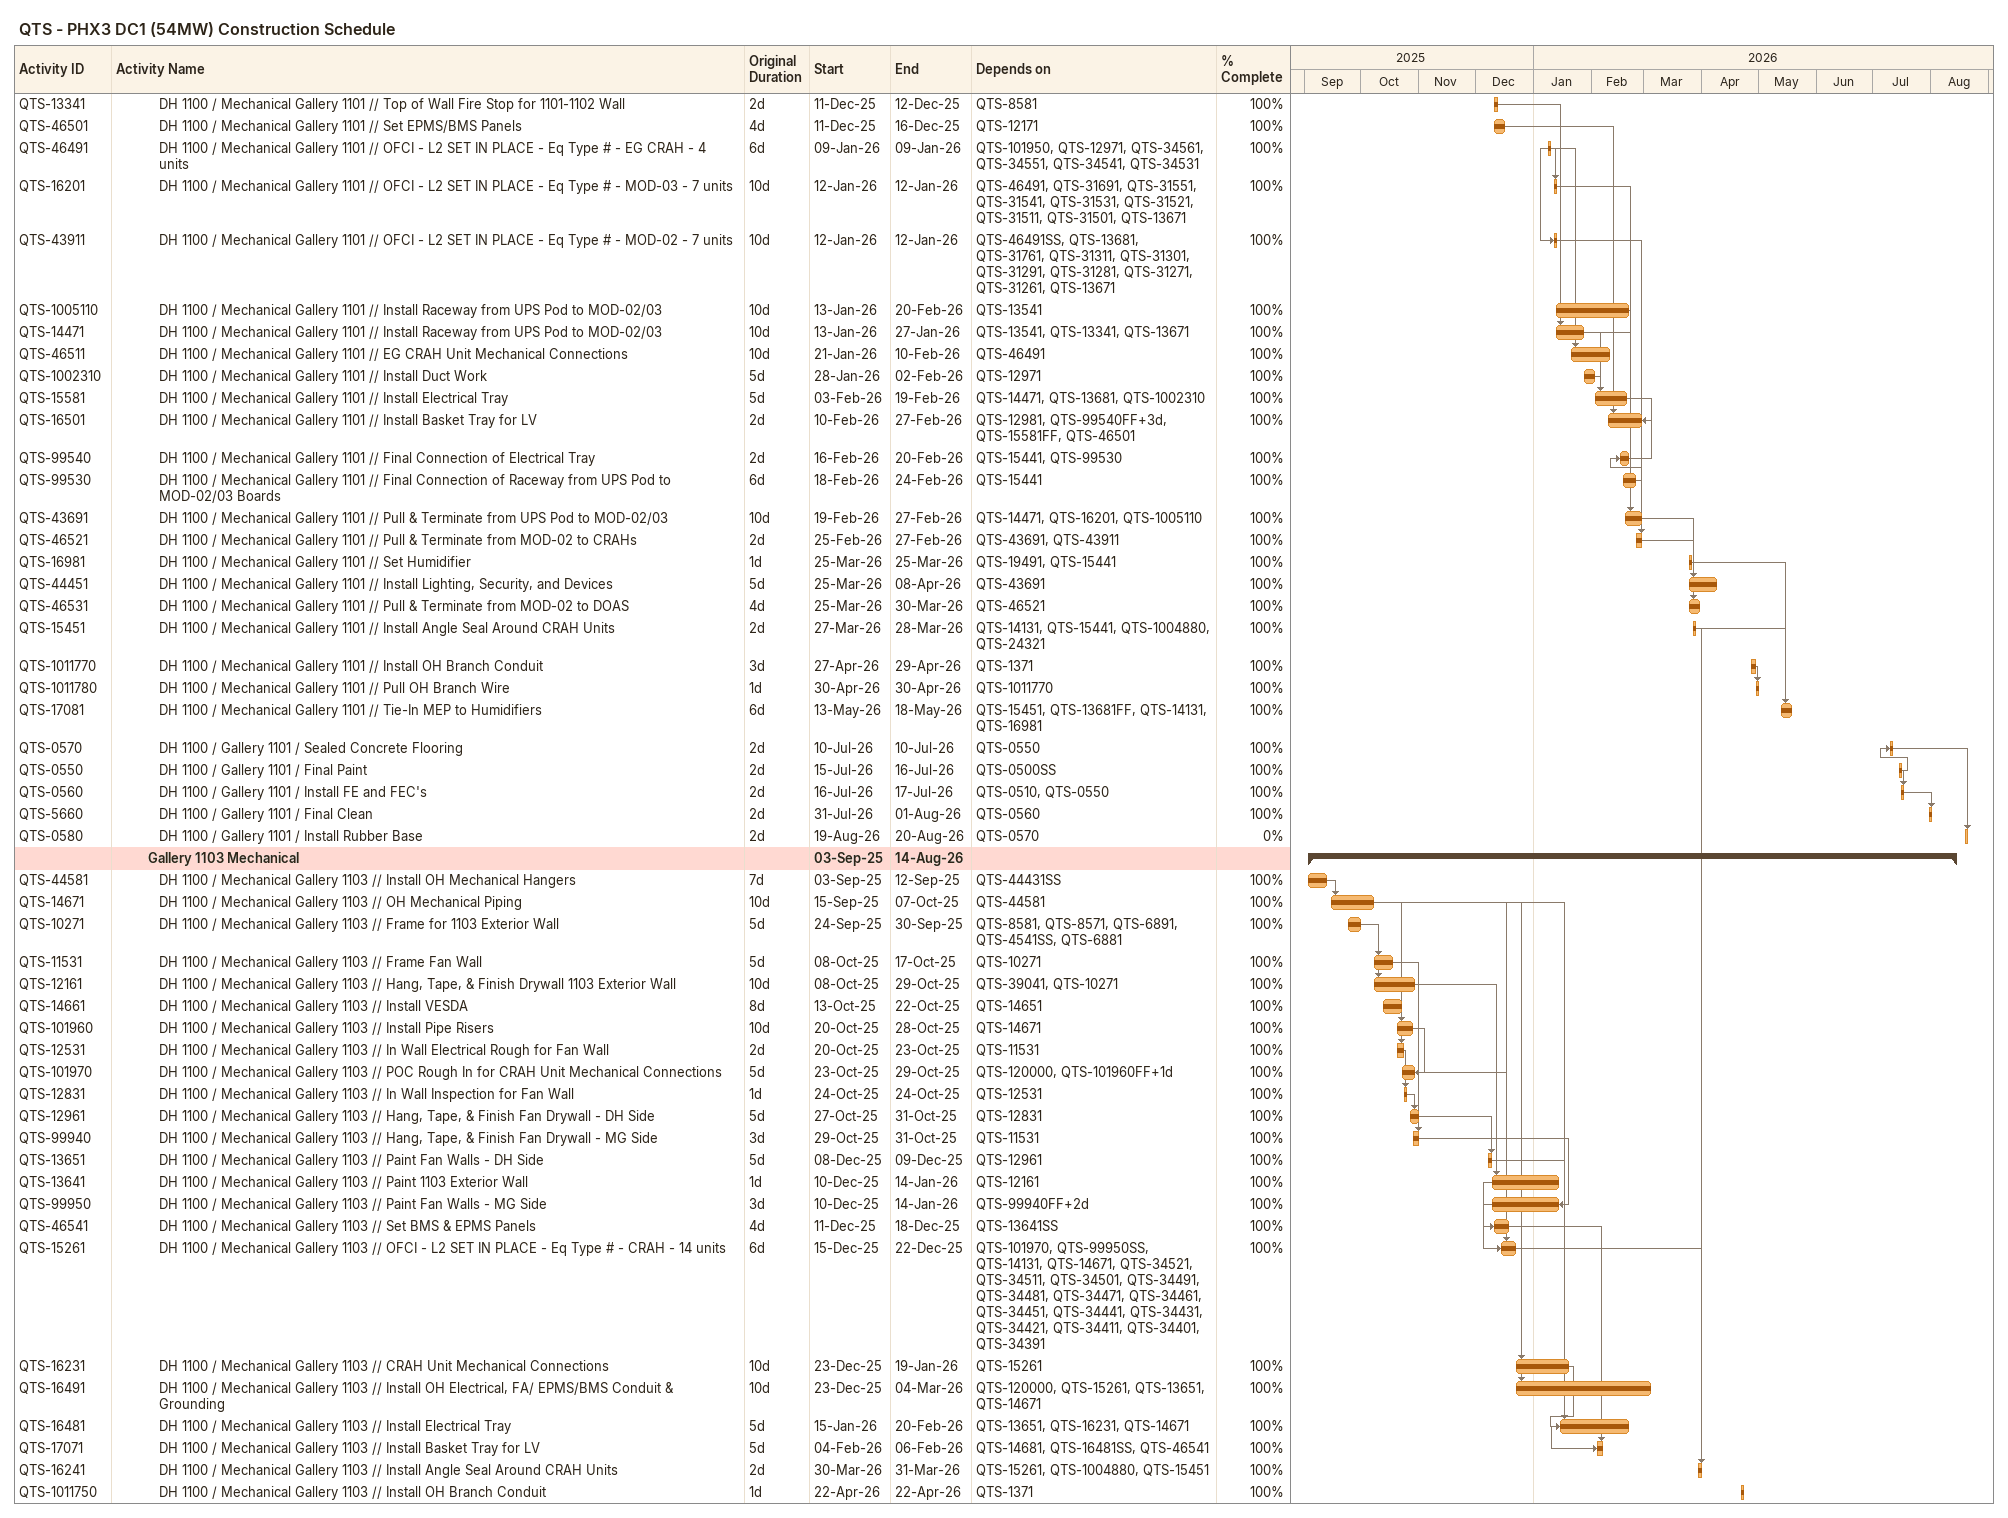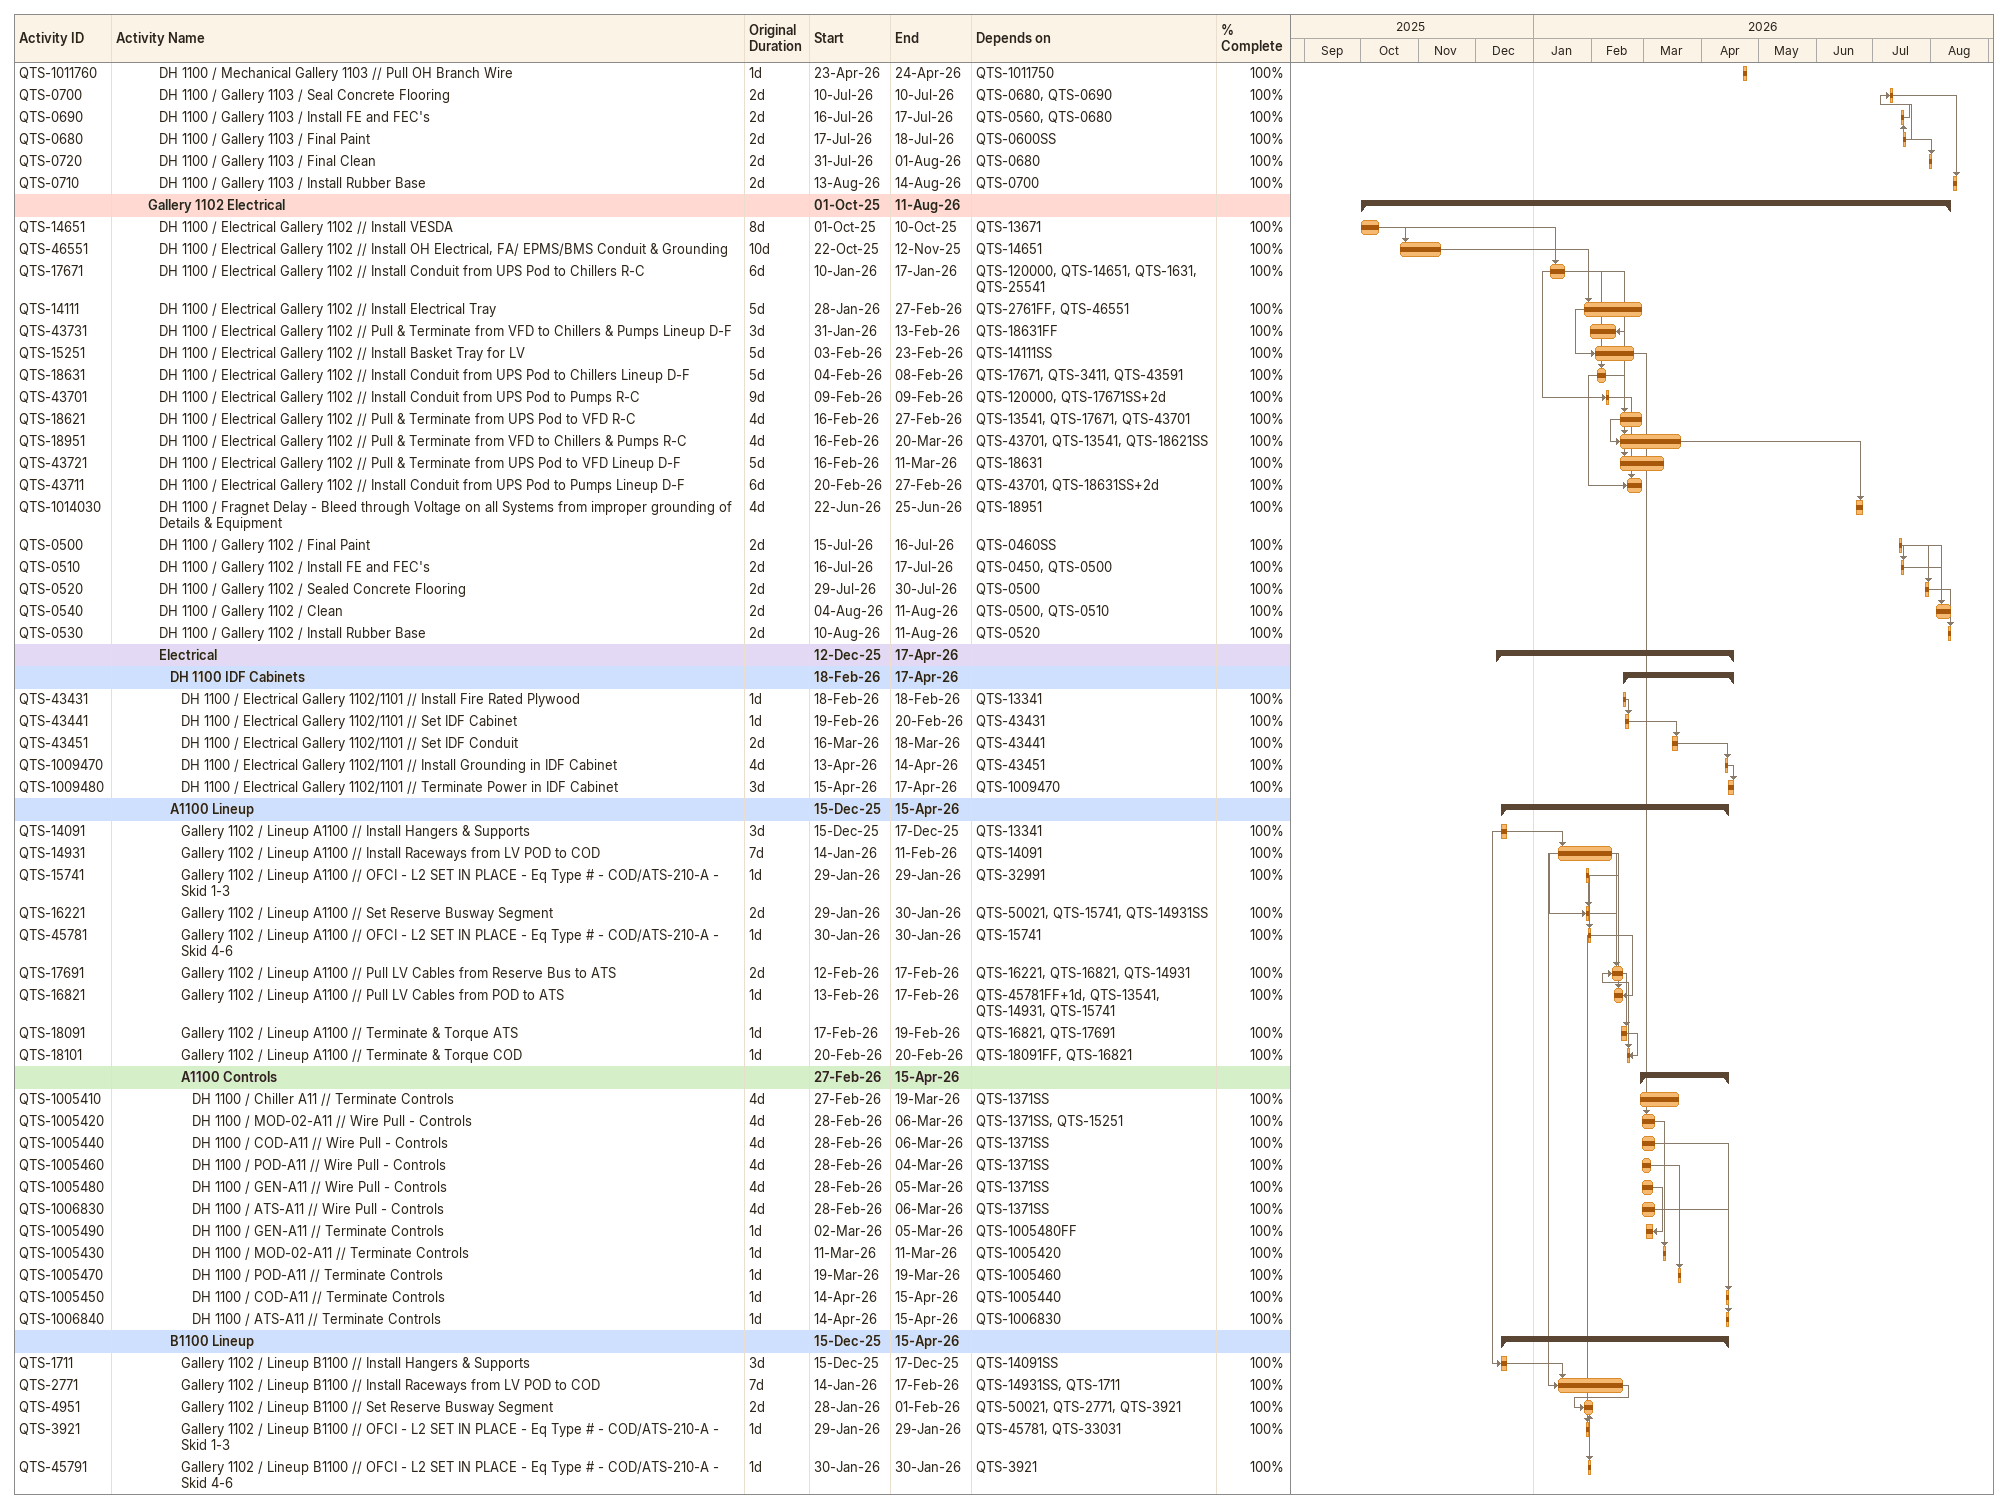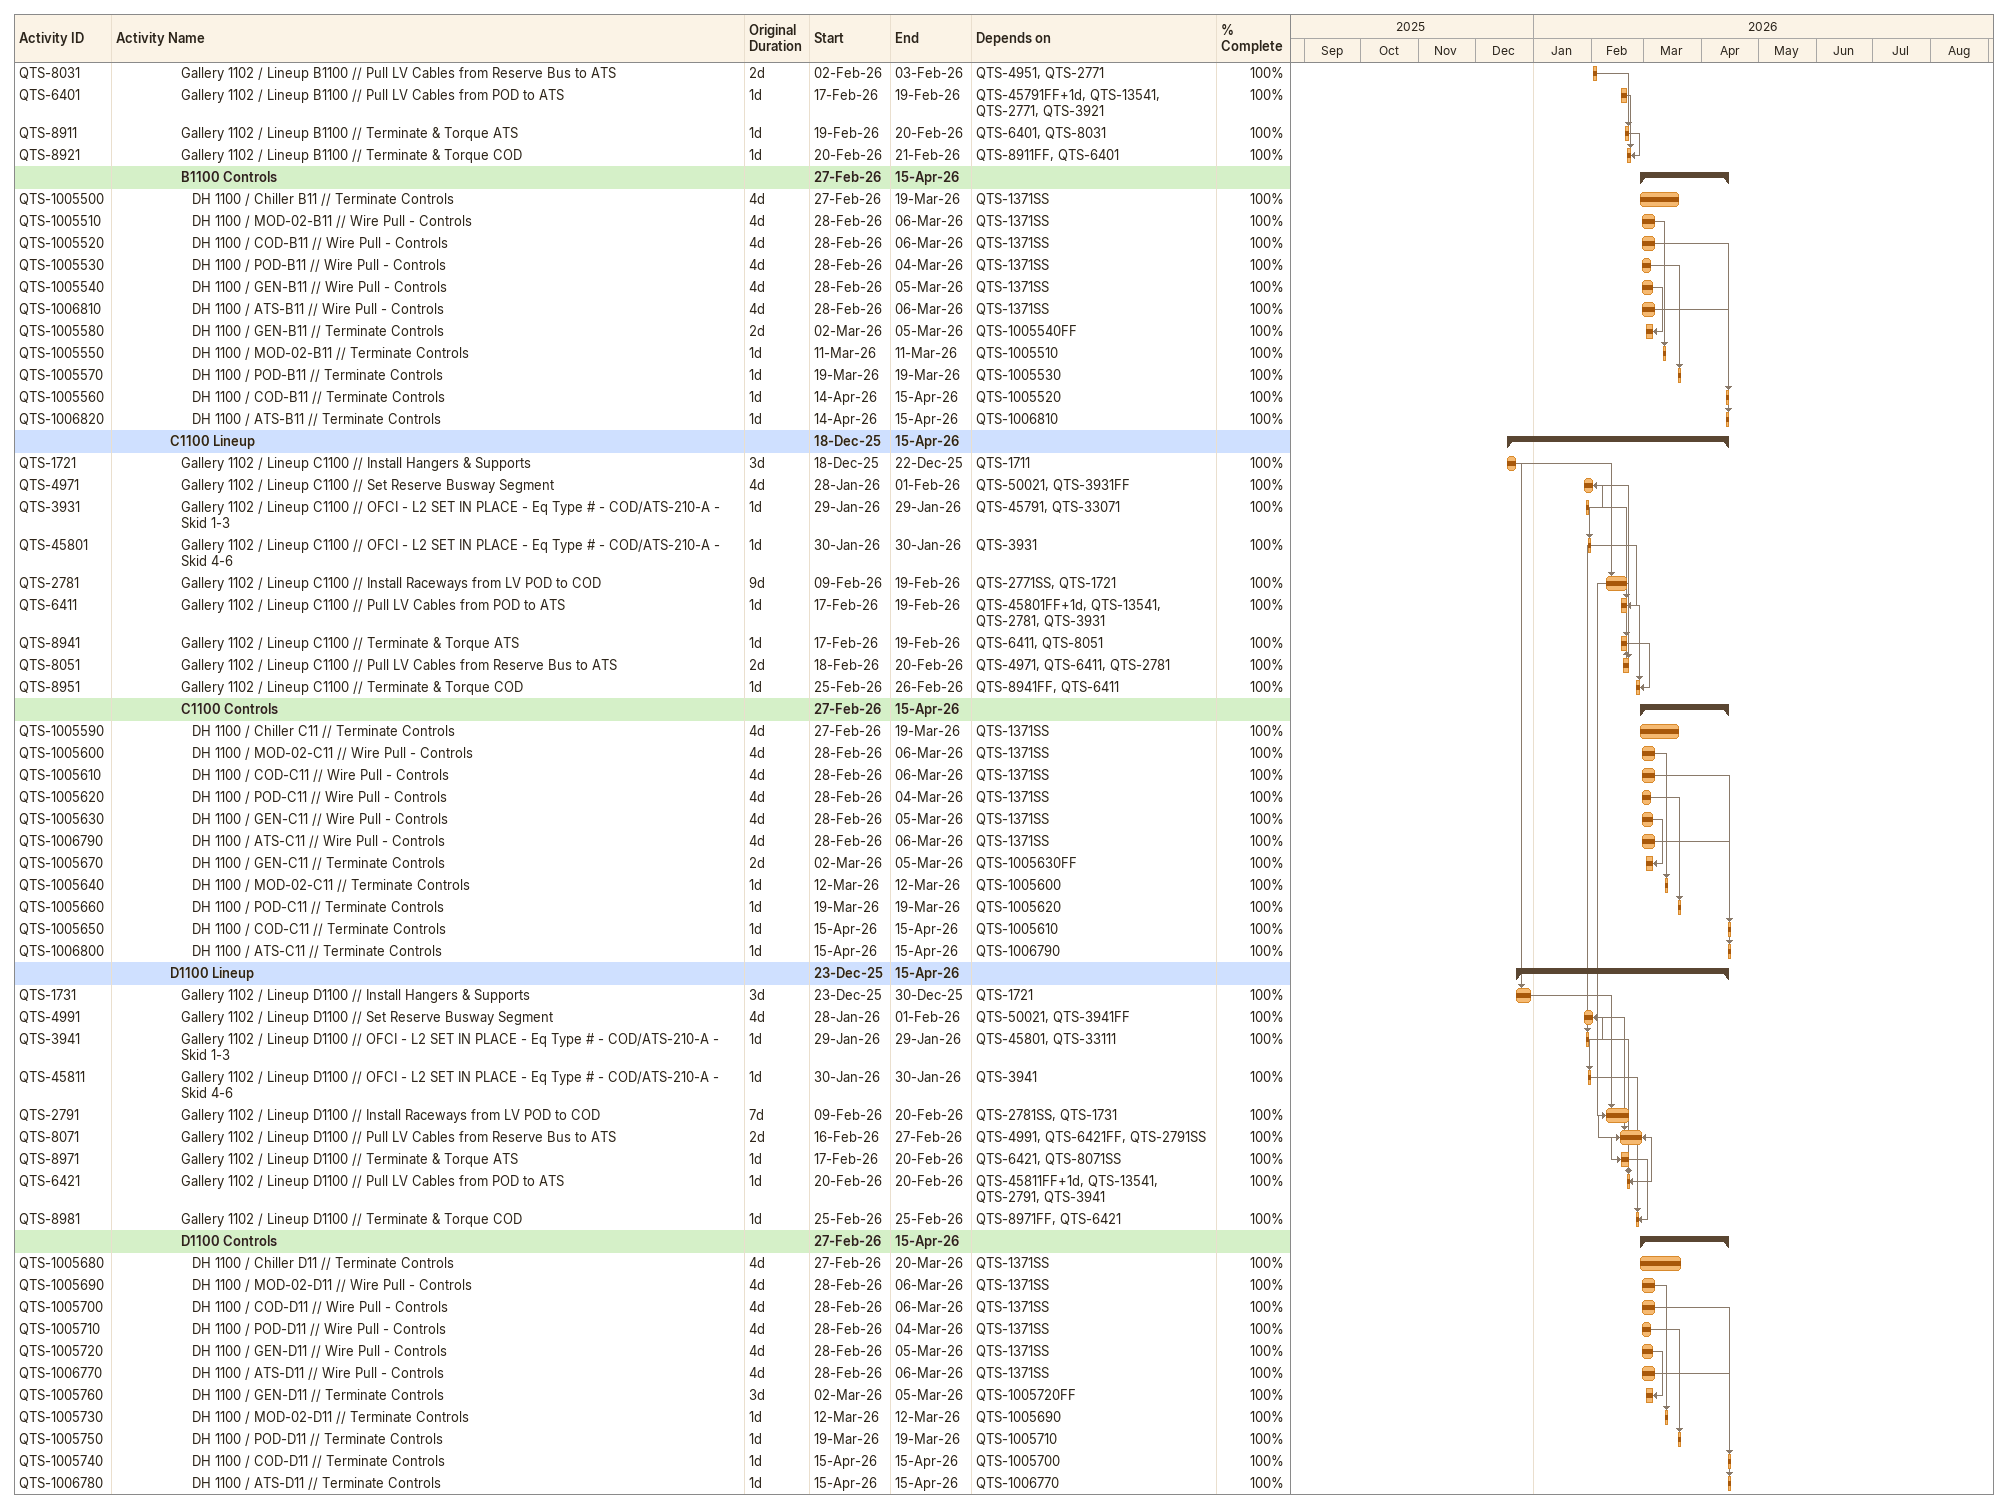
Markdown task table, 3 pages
QTS - PHX3 DC1 (54MW) Construction Schedule

| ID | Level | Task | Original duration | Start | Finish | Predecessors | % complete |
|---|---|---|---|---|---|---|---|
| QTS-13341 | 5 | DH 1100 / Mechanical Gallery 1101 // Top of Wall Fire Stop for 1101-1102 Wall | 2d | 2025-12-11 | 2025-12-12 | QTS-8581 | 100 |
| QTS-46501 | 5 | DH 1100 / Mechanical Gallery 1101 // Set EPMS/BMS Panels | 4d | 2025-12-11 | 2025-12-16 | QTS-12171 | 100 |
| QTS-46491 | 5 | DH 1100 / Mechanical Gallery 1101 // OFCI - L2 SET IN PLACE - Eq Type # - EG CRAH - 4 units | 6d | 2026-01-09 | 2026-01-09 | QTS-101950, QTS-12971, QTS-34561, QTS-34551, QTS-34541, QTS-34531 | 100 |
| QTS-16201 | 5 | DH 1100 / Mechanical Gallery 1101 // OFCI - L2 SET IN PLACE - Eq Type # - MOD-03 - 7 units | 10d | 2026-01-12 | 2026-01-12 | QTS-46491, QTS-31691, QTS-31551, QTS-31541, QTS-31531, QTS-31521, QTS-31511, QTS-31501, QTS-13671 | 100 |
| QTS-43911 | 5 | DH 1100 / Mechanical Gallery 1101 // OFCI - L2 SET IN PLACE - Eq Type # - MOD-02 - 7 units | 10d | 2026-01-12 | 2026-01-12 | QTS-46491SS, QTS-13681, QTS-31761, QTS-31311, QTS-31301, QTS-31291, QTS-31281, QTS-31271, QTS-31261, QTS-13671 | 100 |
| QTS-1005110 | 5 | DH 1100 / Mechanical Gallery 1101 // Install Raceway from UPS Pod to MOD-02/03 | 10d | 2026-01-13 | 2026-02-20 | QTS-13541 | 100 |
| QTS-14471 | 5 | DH 1100 / Mechanical Gallery 1101 // Install Raceway from UPS Pod to MOD-02/03 | 10d | 2026-01-13 | 2026-01-27 | QTS-13541, QTS-13341, QTS-13671 | 100 |
| QTS-46511 | 5 | DH 1100 / Mechanical Gallery 1101 // EG CRAH Unit Mechanical Connections | 10d | 2026-01-21 | 2026-02-10 | QTS-46491 | 100 |
| QTS-1002310 | 5 | DH 1100 / Mechanical Gallery 1101 // Install Duct Work | 5d | 2026-01-28 | 2026-02-02 | QTS-12971 | 100 |
| QTS-15581 | 5 | DH 1100 / Mechanical Gallery 1101 // Install Electrical Tray | 5d | 2026-02-03 | 2026-02-19 | QTS-14471, QTS-13681, QTS-1002310 | 100 |
| QTS-16501 | 5 | DH 1100 / Mechanical Gallery 1101 // Install Basket Tray for LV | 2d | 2026-02-10 | 2026-02-27 | QTS-12981, QTS-99540FF+3d, QTS-15581FF, QTS-46501 | 100 |
| QTS-99540 | 5 | DH 1100 / Mechanical Gallery 1101 // Final Connection of Electrical Tray | 2d | 2026-02-16 | 2026-02-20 | QTS-15441, QTS-99530 | 100 |
| QTS-99530 | 5 | DH 1100 / Mechanical Gallery 1101 // Final Connection of Raceway from UPS Pod to MOD-02/03 Boards | 6d | 2026-02-18 | 2026-02-24 | QTS-15441 | 100 |
| QTS-43691 | 5 | DH 1100 / Mechanical Gallery 1101 // Pull & Terminate from UPS Pod to MOD-02/03 | 10d | 2026-02-19 | 2026-02-27 | QTS-14471, QTS-16201, QTS-1005110 | 100 |
| QTS-46521 | 5 | DH 1100 / Mechanical Gallery 1101 // Pull & Terminate from MOD-02 to CRAHs | 2d | 2026-02-25 | 2026-02-27 | QTS-43691, QTS-43911 | 100 |
| QTS-16981 | 5 | DH 1100 / Mechanical Gallery 1101 // Set Humidifier | 1d | 2026-03-25 | 2026-03-25 | QTS-19491, QTS-15441 | 100 |
| QTS-44451 | 5 | DH 1100 / Mechanical Gallery 1101 // Install Lighting, Security, and Devices | 5d | 2026-03-25 | 2026-04-08 | QTS-43691 | 100 |
| QTS-46531 | 5 | DH 1100 / Mechanical Gallery 1101 // Pull & Terminate from MOD-02 to DOAS | 4d | 2026-03-25 | 2026-03-30 | QTS-46521 | 100 |
| QTS-15451 | 5 | DH 1100 / Mechanical Gallery 1101 // Install Angle Seal Around CRAH Units | 2d | 2026-03-27 | 2026-03-28 | QTS-14131, QTS-15441, QTS-1004880, QTS-24321 | 100 |
| QTS-1011770 | 5 | DH 1100 / Mechanical Gallery 1101 // Install OH Branch Conduit | 3d | 2026-04-27 | 2026-04-29 | QTS-1371 | 100 |
| QTS-1011780 | 5 | DH 1100 / Mechanical Gallery 1101 // Pull OH Branch Wire | 1d | 2026-04-30 | 2026-04-30 | QTS-1011770 | 100 |
| QTS-17081 | 5 | DH 1100 / Mechanical Gallery 1101 // Tie-In MEP to Humidifiers | 6d | 2026-05-13 | 2026-05-18 | QTS-15451, QTS-13681FF, QTS-14131, QTS-16981 | 100 |
| QTS-0570 | 5 | DH 1100 / Gallery 1101 / Sealed Concrete Flooring | 2d | 2026-07-10 | 2026-07-10 | QTS-0550 | 100 |
| QTS-0550 | 5 | DH 1100 / Gallery 1101 / Final Paint | 2d | 2026-07-15 | 2026-07-16 | QTS-0500SS | 100 |
| QTS-0560 | 5 | DH 1100 / Gallery 1101 / Install FE and FEC's | 2d | 2026-07-16 | 2026-07-17 | QTS-0510, QTS-0550 | 100 |
| QTS-5660 | 5 | DH 1100 / Gallery 1101 / Final Clean | 2d | 2026-07-31 | 2026-08-01 | QTS-0560 | 100 |
| QTS-0580 | 5 | DH 1100 / Gallery 1101 / Install Rubber Base | 2d | 2026-08-19 | 2026-08-20 | QTS-0570 | 0 |
|  | 4 | **Gallery 1103 Mechanical** |  | 2025-09-03 | 2026-08-14 |  |  |
| QTS-44581 | 5 | DH 1100 / Mechanical Gallery 1103 // Install OH Mechanical Hangers | 7d | 2025-09-03 | 2025-09-12 | QTS-44431SS | 100 |
| QTS-14671 | 5 | DH 1100 / Mechanical Gallery 1103 // OH Mechanical Piping | 10d | 2025-09-15 | 2025-10-07 | QTS-44581 | 100 |
| QTS-10271 | 5 | DH 1100 / Mechanical Gallery 1103 // Frame for 1103 Exterior Wall | 5d | 2025-09-24 | 2025-09-30 | QTS-8581, QTS-8571, QTS-6891, QTS-4541SS, QTS-6881 | 100 |
| QTS-11531 | 5 | DH 1100 / Mechanical Gallery 1103 // Frame Fan Wall | 5d | 2025-10-08 | 2025-10-17 | QTS-10271 | 100 |
| QTS-12161 | 5 | DH 1100 / Mechanical Gallery 1103 // Hang, Tape, & Finish Drywall 1103 Exterior Wall | 10d | 2025-10-08 | 2025-10-29 | QTS-39041, QTS-10271 | 100 |
| QTS-14661 | 5 | DH 1100 / Mechanical Gallery 1103 // Install VESDA | 8d | 2025-10-13 | 2025-10-22 | QTS-14651 | 100 |
| QTS-101960 | 5 | DH 1100 / Mechanical Gallery 1103 // Install Pipe Risers | 10d | 2025-10-20 | 2025-10-28 | QTS-14671 | 100 |
| QTS-12531 | 5 | DH 1100 / Mechanical Gallery 1103 // In Wall Electrical Rough for Fan Wall | 2d | 2025-10-20 | 2025-10-23 | QTS-11531 | 100 |
| QTS-101970 | 5 | DH 1100 / Mechanical Gallery 1103 // POC Rough In for CRAH Unit Mechanical Connections | 5d | 2025-10-23 | 2025-10-29 | QTS-120000, QTS-101960FF+1d | 100 |
| QTS-12831 | 5 | DH 1100 / Mechanical Gallery 1103 // In Wall Inspection for Fan Wall | 1d | 2025-10-24 | 2025-10-24 | QTS-12531 | 100 |
| QTS-12961 | 5 | DH 1100 / Mechanical Gallery 1103 // Hang, Tape, & Finish Fan Drywall - DH Side | 5d | 2025-10-27 | 2025-10-31 | QTS-12831 | 100 |
| QTS-99940 | 5 | DH 1100 / Mechanical Gallery 1103 // Hang, Tape, & Finish Fan Drywall - MG Side | 3d | 2025-10-29 | 2025-10-31 | QTS-11531 | 100 |
| QTS-13651 | 5 | DH 1100 / Mechanical Gallery 1103 // Paint Fan Walls - DH Side | 5d | 2025-12-08 | 2025-12-09 | QTS-12961 | 100 |
| QTS-13641 | 5 | DH 1100 / Mechanical Gallery 1103 // Paint 1103 Exterior Wall | 1d | 2025-12-10 | 2026-01-14 | QTS-12161 | 100 |
| QTS-99950 | 5 | DH 1100 / Mechanical Gallery 1103 // Paint Fan Walls - MG Side | 3d | 2025-12-10 | 2026-01-14 | QTS-99940FF+2d | 100 |
| QTS-46541 | 5 | DH 1100 / Mechanical Gallery 1103 // Set BMS & EPMS Panels | 4d | 2025-12-11 | 2025-12-18 | QTS-13641SS | 100 |
| QTS-15261 | 5 | DH 1100 / Mechanical Gallery 1103 // OFCI - L2 SET IN PLACE - Eq Type # - CRAH - 14 units | 6d | 2025-12-15 | 2025-12-22 | QTS-101970, QTS-99950SS, QTS-14131, QTS-14671, QTS-34521, QTS-34511, QTS-34501, QTS-34491, QTS-34481, QTS-34471, QTS-34461, QTS-34451, QTS-34441, QTS-34431, QTS-34421, QTS-34411, QTS-34401, QTS-34391 | 100 |
| QTS-16231 | 5 | DH 1100 / Mechanical Gallery 1103 // CRAH Unit Mechanical Connections | 10d | 2025-12-23 | 2026-01-19 | QTS-15261 | 100 |
| QTS-16491 | 5 | DH 1100 / Mechanical Gallery 1103 // Install OH Electrical, FA/ EPMS/BMS Conduit & Grounding | 10d | 2025-12-23 | 2026-03-04 | QTS-120000, QTS-15261, QTS-13651, QTS-14671 | 100 |
| QTS-16481 | 5 | DH 1100 / Mechanical Gallery 1103 // Install Electrical Tray | 5d | 2026-01-15 | 2026-02-20 | QTS-13651, QTS-16231, QTS-14671 | 100 |
| QTS-17071 | 5 | DH 1100 / Mechanical Gallery 1103 // Install Basket Tray for LV | 5d | 2026-02-04 | 2026-02-06 | QTS-14681, QTS-16481SS, QTS-46541 | 100 |
| QTS-16241 | 5 | DH 1100 / Mechanical Gallery 1103 // Install Angle Seal Around CRAH Units | 2d | 2026-03-30 | 2026-03-31 | QTS-15261, QTS-1004880, QTS-15451 | 100 |
| QTS-1011750 | 5 | DH 1100 / Mechanical Gallery 1103 // Install OH Branch Conduit | 1d | 2026-04-22 | 2026-04-22 | QTS-1371 | 100 |
| QTS-1011760 | 5 | DH 1100 / Mechanical Gallery 1103 // Pull OH Branch Wire | 1d | 2026-04-23 | 2026-04-24 | QTS-1011750 | 100 |
| QTS-0700 | 5 | DH 1100 / Gallery 1103 / Seal Concrete Flooring | 2d | 2026-07-10 | 2026-07-10 | QTS-0680, QTS-0690 | 100 |
| QTS-0690 | 5 | DH 1100 / Gallery 1103 / Install FE and FEC's | 2d | 2026-07-16 | 2026-07-17 | QTS-0560, QTS-0680 | 100 |
| QTS-0680 | 5 | DH 1100 / Gallery 1103 / Final Paint | 2d | 2026-07-17 | 2026-07-18 | QTS-0600SS | 100 |
| QTS-0720 | 5 | DH 1100 / Gallery 1103 / Final Clean | 2d | 2026-07-31 | 2026-08-01 | QTS-0680 | 100 |
| QTS-0710 | 5 | DH 1100 / Gallery 1103 / Install Rubber Base | 2d | 2026-08-13 | 2026-08-14 | QTS-0700 | 100 |
|  | 4 | **Gallery 1102 Electrical** |  | 2025-10-01 | 2026-08-11 |  |  |
| QTS-14651 | 5 | DH 1100 / Electrical Gallery 1102 // Install VESDA | 8d | 2025-10-01 | 2025-10-10 | QTS-13671 | 100 |
| QTS-46551 | 5 | DH 1100 / Electrical Gallery 1102 // Install OH Electrical, FA/ EPMS/BMS Conduit & Grounding | 10d | 2025-10-22 | 2025-11-12 | QTS-14651 | 100 |
| QTS-17671 | 5 | DH 1100 / Electrical Gallery 1102 // Install Conduit from UPS Pod to Chillers R-C | 6d | 2026-01-10 | 2026-01-17 | QTS-120000, QTS-14651, QTS-1631, QTS-25541 | 100 |
| QTS-14111 | 5 | DH 1100 / Electrical Gallery 1102 // Install Electrical Tray | 5d | 2026-01-28 | 2026-02-27 | QTS-2761FF, QTS-46551 | 100 |
| QTS-43731 | 5 | DH 1100 / Electrical Gallery 1102 // Pull & Terminate from VFD to Chillers & Pumps Lineup D-F | 3d | 2026-01-31 | 2026-02-13 | QTS-18631FF | 100 |
| QTS-15251 | 5 | DH 1100 / Electrical Gallery 1102 // Install Basket Tray for LV | 5d | 2026-02-03 | 2026-02-23 | QTS-14111SS | 100 |
| QTS-18631 | 5 | DH 1100 / Electrical Gallery 1102 // Install Conduit from UPS Pod to Chillers Lineup D-F | 5d | 2026-02-04 | 2026-02-08 | QTS-17671, QTS-3411, QTS-43591 | 100 |
| QTS-43701 | 5 | DH 1100 / Electrical Gallery 1102 // Install Conduit from UPS Pod to Pumps R-C | 9d | 2026-02-09 | 2026-02-09 | QTS-120000, QTS-17671SS+2d | 100 |
| QTS-18621 | 5 | DH 1100 / Electrical Gallery 1102 // Pull & Terminate from UPS Pod to VFD R-C | 4d | 2026-02-16 | 2026-02-27 | QTS-13541, QTS-17671, QTS-43701 | 100 |
| QTS-18951 | 5 | DH 1100 / Electrical Gallery 1102 // Pull & Terminate from VFD to Chillers & Pumps R-C | 4d | 2026-02-16 | 2026-03-20 | QTS-43701, QTS-13541, QTS-18621SS | 100 |
| QTS-43721 | 5 | DH 1100 / Electrical Gallery 1102 // Pull & Terminate from UPS Pod to VFD Lineup D-F | 5d | 2026-02-16 | 2026-03-11 | QTS-18631 | 100 |
| QTS-43711 | 5 | DH 1100 / Electrical Gallery 1102 // Install Conduit from UPS Pod to Pumps Lineup D-F | 6d | 2026-02-20 | 2026-02-27 | QTS-43701, QTS-18631SS+2d | 100 |
| QTS-1014030 | 5 | DH 1100 / Fragnet Delay - Bleed through Voltage on all Systems from improper grounding of Details & Equipment | 4d | 2026-06-22 | 2026-06-25 | QTS-18951 | 100 |
| QTS-0500 | 5 | DH 1100 / Gallery 1102 / Final Paint | 2d | 2026-07-15 | 2026-07-16 | QTS-0460SS | 100 |
| QTS-0510 | 5 | DH 1100 / Gallery 1102 / Install FE and FEC's | 2d | 2026-07-16 | 2026-07-17 | QTS-0450, QTS-0500 | 100 |
| QTS-0520 | 5 | DH 1100 / Gallery 1102 / Sealed Concrete Flooring | 2d | 2026-07-29 | 2026-07-30 | QTS-0500 | 100 |
| QTS-0540 | 5 | DH 1100 / Gallery 1102 / Clean | 2d | 2026-08-04 | 2026-08-11 | QTS-0500, QTS-0510 | 100 |
| QTS-0530 | 5 | DH 1100 / Gallery 1102 / Install Rubber Base | 2d | 2026-08-10 | 2026-08-11 | QTS-0520 | 100 |
|  | 5 | **Electrical** |  | 2025-12-12 | 2026-04-17 |  |  |
|  | 6 | **DH 1100 IDF Cabinets** |  | 2026-02-18 | 2026-04-17 |  |  |
| QTS-43431 | 7 | DH 1100 / Electrical Gallery 1102/1101 // Install Fire Rated Plywood | 1d | 2026-02-18 | 2026-02-18 | QTS-13341 | 100 |
| QTS-43441 | 7 | DH 1100 / Electrical Gallery 1102/1101 // Set IDF Cabinet | 1d | 2026-02-19 | 2026-02-20 | QTS-43431 | 100 |
| QTS-43451 | 7 | DH 1100 / Electrical Gallery 1102/1101 // Set IDF Conduit | 2d | 2026-03-16 | 2026-03-18 | QTS-43441 | 100 |
| QTS-1009470 | 7 | DH 1100 / Electrical Gallery 1102/1101 // Install Grounding in IDF Cabinet | 4d | 2026-04-13 | 2026-04-14 | QTS-43451 | 100 |
| QTS-1009480 | 7 | DH 1100 / Electrical Gallery 1102/1101 // Terminate Power in IDF Cabinet | 3d | 2026-04-15 | 2026-04-17 | QTS-1009470 | 100 |
|  | 6 | **A1100 Lineup** |  | 2025-12-15 | 2026-04-15 |  |  |
| QTS-14091 | 7 | Gallery 1102 / Lineup A1100 // Install Hangers & Supports | 3d | 2025-12-15 | 2025-12-17 | QTS-13341 | 100 |
| QTS-14931 | 7 | Gallery 1102 / Lineup A1100 // Install Raceways from LV POD to COD | 7d | 2026-01-14 | 2026-02-11 | QTS-14091 | 100 |
| QTS-15741 | 7 | Gallery 1102 / Lineup A1100 // OFCI - L2 SET IN PLACE - Eq Type # - COD/ATS-210-A - Skid 1-3 | 1d | 2026-01-29 | 2026-01-29 | QTS-32991 | 100 |
| QTS-16221 | 7 | Gallery 1102 / Lineup A1100 // Set Reserve Busway Segment | 2d | 2026-01-29 | 2026-01-30 | QTS-50021, QTS-15741, QTS-14931SS | 100 |
| QTS-45781 | 7 | Gallery 1102 / Lineup A1100 // OFCI - L2 SET IN PLACE - Eq Type # - COD/ATS-210-A - Skid 4-6 | 1d | 2026-01-30 | 2026-01-30 | QTS-15741 | 100 |
| QTS-17691 | 7 | Gallery 1102 / Lineup A1100 // Pull LV Cables from Reserve Bus to ATS | 2d | 2026-02-12 | 2026-02-17 | QTS-16221, QTS-16821, QTS-14931 | 100 |
| QTS-16821 | 7 | Gallery 1102 / Lineup A1100 // Pull LV Cables from POD to ATS | 1d | 2026-02-13 | 2026-02-17 | QTS-45781FF+1d, QTS-13541, QTS-14931, QTS-15741 | 100 |
| QTS-18091 | 7 | Gallery 1102 / Lineup A1100 // Terminate & Torque ATS | 1d | 2026-02-17 | 2026-02-19 | QTS-16821, QTS-17691 | 100 |
| QTS-18101 | 7 | Gallery 1102 / Lineup A1100 // Terminate & Torque COD | 1d | 2026-02-20 | 2026-02-20 | QTS-18091FF, QTS-16821 | 100 |
|  | 7 | **A1100 Controls** |  | 2026-02-27 | 2026-04-15 |  |  |
| QTS-1005410 | 8 | DH 1100 / Chiller A11 // Terminate Controls | 4d | 2026-02-27 | 2026-03-19 | QTS-1371SS | 100 |
| QTS-1005420 | 8 | DH 1100 / MOD-02-A11 // Wire Pull - Controls | 4d | 2026-02-28 | 2026-03-06 | QTS-1371SS, QTS-15251 | 100 |
| QTS-1005440 | 8 | DH 1100 / COD-A11 // Wire Pull - Controls | 4d | 2026-02-28 | 2026-03-06 | QTS-1371SS | 100 |
| QTS-1005460 | 8 | DH 1100 / POD-A11 // Wire Pull - Controls | 4d | 2026-02-28 | 2026-03-04 | QTS-1371SS | 100 |
| QTS-1005480 | 8 | DH 1100 / GEN-A11 // Wire Pull - Controls | 4d | 2026-02-28 | 2026-03-05 | QTS-1371SS | 100 |
| QTS-1006830 | 8 | DH 1100 / ATS-A11 // Wire Pull - Controls | 4d | 2026-02-28 | 2026-03-06 | QTS-1371SS | 100 |
| QTS-1005490 | 8 | DH 1100 / GEN-A11 // Terminate Controls | 1d | 2026-03-02 | 2026-03-05 | QTS-1005480FF | 100 |
| QTS-1005430 | 8 | DH 1100 / MOD-02-A11 // Terminate Controls | 1d | 2026-03-11 | 2026-03-11 | QTS-1005420 | 100 |
| QTS-1005470 | 8 | DH 1100 / POD-A11 // Terminate Controls | 1d | 2026-03-19 | 2026-03-19 | QTS-1005460 | 100 |
| QTS-1005450 | 8 | DH 1100 / COD-A11 // Terminate Controls | 1d | 2026-04-14 | 2026-04-15 | QTS-1005440 | 100 |
| QTS-1006840 | 8 | DH 1100 / ATS-A11 // Terminate Controls | 1d | 2026-04-14 | 2026-04-15 | QTS-1006830 | 100 |
|  | 6 | **B1100 Lineup** |  | 2025-12-15 | 2026-04-15 |  |  |
| QTS-1711 | 7 | Gallery 1102 / Lineup B1100 // Install Hangers & Supports | 3d | 2025-12-15 | 2025-12-17 | QTS-14091SS | 100 |
| QTS-2771 | 7 | Gallery 1102 / Lineup B1100 // Install Raceways from LV POD to COD | 7d | 2026-01-14 | 2026-02-17 | QTS-14931SS, QTS-1711 | 100 |
| QTS-4951 | 7 | Gallery 1102 / Lineup B1100 // Set Reserve Busway Segment | 2d | 2026-01-28 | 2026-02-01 | QTS-50021, QTS-2771, QTS-3921 | 100 |
| QTS-3921 | 7 | Gallery 1102 / Lineup B1100 // OFCI - L2 SET IN PLACE - Eq Type # - COD/ATS-210-A - Skid 1-3 | 1d | 2026-01-29 | 2026-01-29 | QTS-45781, QTS-33031 | 100 |
| QTS-45791 | 7 | Gallery 1102 / Lineup B1100 // OFCI - L2 SET IN PLACE - Eq Type # - COD/ATS-210-A - Skid 4-6 | 1d | 2026-01-30 | 2026-01-30 | QTS-3921 | 100 |
| QTS-8031 | 7 | Gallery 1102 / Lineup B1100 // Pull LV Cables from Reserve Bus to ATS | 2d | 2026-02-02 | 2026-02-03 | QTS-4951, QTS-2771 | 100 |
| QTS-6401 | 7 | Gallery 1102 / Lineup B1100 // Pull LV Cables from POD to ATS | 1d | 2026-02-17 | 2026-02-19 | QTS-45791FF+1d, QTS-13541, QTS-2771, QTS-3921 | 100 |
| QTS-8911 | 7 | Gallery 1102 / Lineup B1100 // Terminate & Torque ATS | 1d | 2026-02-19 | 2026-02-20 | QTS-6401, QTS-8031 | 100 |
| QTS-8921 | 7 | Gallery 1102 / Lineup B1100 // Terminate & Torque COD | 1d | 2026-02-20 | 2026-02-21 | QTS-8911FF, QTS-6401 | 100 |
|  | 7 | **B1100 Controls** |  | 2026-02-27 | 2026-04-15 |  |  |
| QTS-1005500 | 8 | DH 1100 / Chiller B11 // Terminate Controls | 4d | 2026-02-27 | 2026-03-19 | QTS-1371SS | 100 |
| QTS-1005510 | 8 | DH 1100 / MOD-02-B11 // Wire Pull - Controls | 4d | 2026-02-28 | 2026-03-06 | QTS-1371SS | 100 |
| QTS-1005520 | 8 | DH 1100 / COD-B11 // Wire Pull - Controls | 4d | 2026-02-28 | 2026-03-06 | QTS-1371SS | 100 |
| QTS-1005530 | 8 | DH 1100 / POD-B11 // Wire Pull - Controls | 4d | 2026-02-28 | 2026-03-04 | QTS-1371SS | 100 |
| QTS-1005540 | 8 | DH 1100 / GEN-B11 // Wire Pull - Controls | 4d | 2026-02-28 | 2026-03-05 | QTS-1371SS | 100 |
| QTS-1006810 | 8 | DH 1100 / ATS-B11 // Wire Pull - Controls | 4d | 2026-02-28 | 2026-03-06 | QTS-1371SS | 100 |
| QTS-1005580 | 8 | DH 1100 / GEN-B11 // Terminate Controls | 2d | 2026-03-02 | 2026-03-05 | QTS-1005540FF | 100 |
| QTS-1005550 | 8 | DH 1100 / MOD-02-B11 // Terminate Controls | 1d | 2026-03-11 | 2026-03-11 | QTS-1005510 | 100 |
| QTS-1005570 | 8 | DH 1100 / POD-B11 // Terminate Controls | 1d | 2026-03-19 | 2026-03-19 | QTS-1005530 | 100 |
| QTS-1005560 | 8 | DH 1100 / COD-B11 // Terminate Controls | 1d | 2026-04-14 | 2026-04-15 | QTS-1005520 | 100 |
| QTS-1006820 | 8 | DH 1100 / ATS-B11 // Terminate Controls | 1d | 2026-04-14 | 2026-04-15 | QTS-1006810 | 100 |
|  | 6 | **C1100 Lineup** |  | 2025-12-18 | 2026-04-15 |  |  |
| QTS-1721 | 7 | Gallery 1102 / Lineup C1100 // Install Hangers & Supports | 3d | 2025-12-18 | 2025-12-22 | QTS-1711 | 100 |
| QTS-4971 | 7 | Gallery 1102 / Lineup C1100 // Set Reserve Busway Segment | 4d | 2026-01-28 | 2026-02-01 | QTS-50021, QTS-3931FF | 100 |
| QTS-3931 | 7 | Gallery 1102 / Lineup C1100 // OFCI - L2 SET IN PLACE - Eq Type # - COD/ATS-210-A - Skid 1-3 | 1d | 2026-01-29 | 2026-01-29 | QTS-45791, QTS-33071 | 100 |
| QTS-45801 | 7 | Gallery 1102 / Lineup C1100 // OFCI - L2 SET IN PLACE - Eq Type # - COD/ATS-210-A - Skid 4-6 | 1d | 2026-01-30 | 2026-01-30 | QTS-3931 | 100 |
| QTS-2781 | 7 | Gallery 1102 / Lineup C1100 // Install Raceways from LV POD to COD | 9d | 2026-02-09 | 2026-02-19 | QTS-2771SS, QTS-1721 | 100 |
| QTS-6411 | 7 | Gallery 1102 / Lineup C1100 // Pull LV Cables from POD to ATS | 1d | 2026-02-17 | 2026-02-19 | QTS-45801FF+1d, QTS-13541, QTS-2781, QTS-3931 | 100 |
| QTS-8941 | 7 | Gallery 1102 / Lineup C1100 // Terminate & Torque ATS | 1d | 2026-02-17 | 2026-02-19 | QTS-6411, QTS-8051 | 100 |
| QTS-8051 | 7 | Gallery 1102 / Lineup C1100 // Pull LV Cables from Reserve Bus to ATS | 2d | 2026-02-18 | 2026-02-20 | QTS-4971, QTS-6411, QTS-2781 | 100 |
| QTS-8951 | 7 | Gallery 1102 / Lineup C1100 // Terminate & Torque COD | 1d | 2026-02-25 | 2026-02-26 | QTS-8941FF, QTS-6411 | 100 |
|  | 7 | **C1100 Controls** |  | 2026-02-27 | 2026-04-15 |  |  |
| QTS-1005590 | 8 | DH 1100 / Chiller C11 // Terminate Controls | 4d | 2026-02-27 | 2026-03-19 | QTS-1371SS | 100 |
| QTS-1005600 | 8 | DH 1100 / MOD-02-C11 // Wire Pull - Controls | 4d | 2026-02-28 | 2026-03-06 | QTS-1371SS | 100 |
| QTS-1005610 | 8 | DH 1100 / COD-C11 // Wire Pull - Controls | 4d | 2026-02-28 | 2026-03-06 | QTS-1371SS | 100 |
| QTS-1005620 | 8 | DH 1100 / POD-C11 // Wire Pull - Controls | 4d | 2026-02-28 | 2026-03-04 | QTS-1371SS | 100 |
| QTS-1005630 | 8 | DH 1100 / GEN-C11 // Wire Pull - Controls | 4d | 2026-02-28 | 2026-03-05 | QTS-1371SS | 100 |
| QTS-1006790 | 8 | DH 1100 / ATS-C11 // Wire Pull - Controls | 4d | 2026-02-28 | 2026-03-06 | QTS-1371SS | 100 |
| QTS-1005670 | 8 | DH 1100 / GEN-C11 // Terminate Controls | 2d | 2026-03-02 | 2026-03-05 | QTS-1005630FF | 100 |
| QTS-1005640 | 8 | DH 1100 / MOD-02-C11 // Terminate Controls | 1d | 2026-03-12 | 2026-03-12 | QTS-1005600 | 100 |
| QTS-1005660 | 8 | DH 1100 / POD-C11 // Terminate Controls | 1d | 2026-03-19 | 2026-03-19 | QTS-1005620 | 100 |
| QTS-1005650 | 8 | DH 1100 / COD-C11 // Terminate Controls | 1d | 2026-04-15 | 2026-04-15 | QTS-1005610 | 100 |
| QTS-1006800 | 8 | DH 1100 / ATS-C11 // Terminate Controls | 1d | 2026-04-15 | 2026-04-15 | QTS-1006790 | 100 |
|  | 6 | **D1100 Lineup** |  | 2025-12-23 | 2026-04-15 |  |  |
| QTS-1731 | 7 | Gallery 1102 / Lineup D1100 // Install Hangers & Supports | 3d | 2025-12-23 | 2025-12-30 | QTS-1721 | 100 |
| QTS-4991 | 7 | Gallery 1102 / Lineup D1100 // Set Reserve Busway Segment | 4d | 2026-01-28 | 2026-02-01 | QTS-50021, QTS-3941FF | 100 |
| QTS-3941 | 7 | Gallery 1102 / Lineup D1100 // OFCI - L2 SET IN PLACE - Eq Type # - COD/ATS-210-A - Skid 1-3 | 1d | 2026-01-29 | 2026-01-29 | QTS-45801, QTS-33111 | 100 |
| QTS-45811 | 7 | Gallery 1102 / Lineup D1100 // OFCI - L2 SET IN PLACE - Eq Type # - COD/ATS-210-A - Skid 4-6 | 1d | 2026-01-30 | 2026-01-30 | QTS-3941 | 100 |
| QTS-2791 | 7 | Gallery 1102 / Lineup D1100 // Install Raceways from LV POD to COD | 7d | 2026-02-09 | 2026-02-20 | QTS-2781SS, QTS-1731 | 100 |
| QTS-8071 | 7 | Gallery 1102 / Lineup D1100 // Pull LV Cables from Reserve Bus to ATS | 2d | 2026-02-16 | 2026-02-27 | QTS-4991, QTS-6421FF, QTS-2791SS | 100 |
| QTS-8971 | 7 | Gallery 1102 / Lineup D1100 // Terminate & Torque ATS | 1d | 2026-02-17 | 2026-02-20 | QTS-6421, QTS-8071SS | 100 |
| QTS-6421 | 7 | Gallery 1102 / Lineup D1100 // Pull LV Cables from POD to ATS | 1d | 2026-02-20 | 2026-02-20 | QTS-45811FF+1d, QTS-13541, QTS-2791, QTS-3941 | 100 |
| QTS-8981 | 7 | Gallery 1102 / Lineup D1100 // Terminate & Torque COD | 1d | 2026-02-25 | 2026-02-25 | QTS-8971FF, QTS-6421 | 100 |
|  | 7 | **D1100 Controls** |  | 2026-02-27 | 2026-04-15 |  |  |
| QTS-1005680 | 8 | DH 1100 / Chiller D11 // Terminate Controls | 4d | 2026-02-27 | 2026-03-20 | QTS-1371SS | 100 |
| QTS-1005690 | 8 | DH 1100 / MOD-02-D11 // Wire Pull - Controls | 4d | 2026-02-28 | 2026-03-06 | QTS-1371SS | 100 |
| QTS-1005700 | 8 | DH 1100 / COD-D11 // Wire Pull - Controls | 4d | 2026-02-28 | 2026-03-06 | QTS-1371SS | 100 |
| QTS-1005710 | 8 | DH 1100 / POD-D11 // Wire Pull - Controls | 4d | 2026-02-28 | 2026-03-04 | QTS-1371SS | 100 |
| QTS-1005720 | 8 | DH 1100 / GEN-D11 // Wire Pull - Controls | 4d | 2026-02-28 | 2026-03-05 | QTS-1371SS | 100 |
| QTS-1006770 | 8 | DH 1100 / ATS-D11 // Wire Pull - Controls | 4d | 2026-02-28 | 2026-03-06 | QTS-1371SS | 100 |
| QTS-1005760 | 8 | DH 1100 / GEN-D11 // Terminate Controls | 3d | 2026-03-02 | 2026-03-05 | QTS-1005720FF | 100 |
| QTS-1005730 | 8 | DH 1100 / MOD-02-D11 // Terminate Controls | 1d | 2026-03-12 | 2026-03-12 | QTS-1005690 | 100 |
| QTS-1005750 | 8 | DH 1100 / POD-D11 // Terminate Controls | 1d | 2026-03-19 | 2026-03-19 | QTS-1005710 | 100 |
| QTS-1005740 | 8 | DH 1100 / COD-D11 // Terminate Controls | 1d | 2026-04-15 | 2026-04-15 | QTS-1005700 | 100 |
| QTS-1006780 | 8 | DH 1100 / ATS-D11 // Terminate Controls | 1d | 2026-04-15 | 2026-04-15 | QTS-1006770 | 100 |
